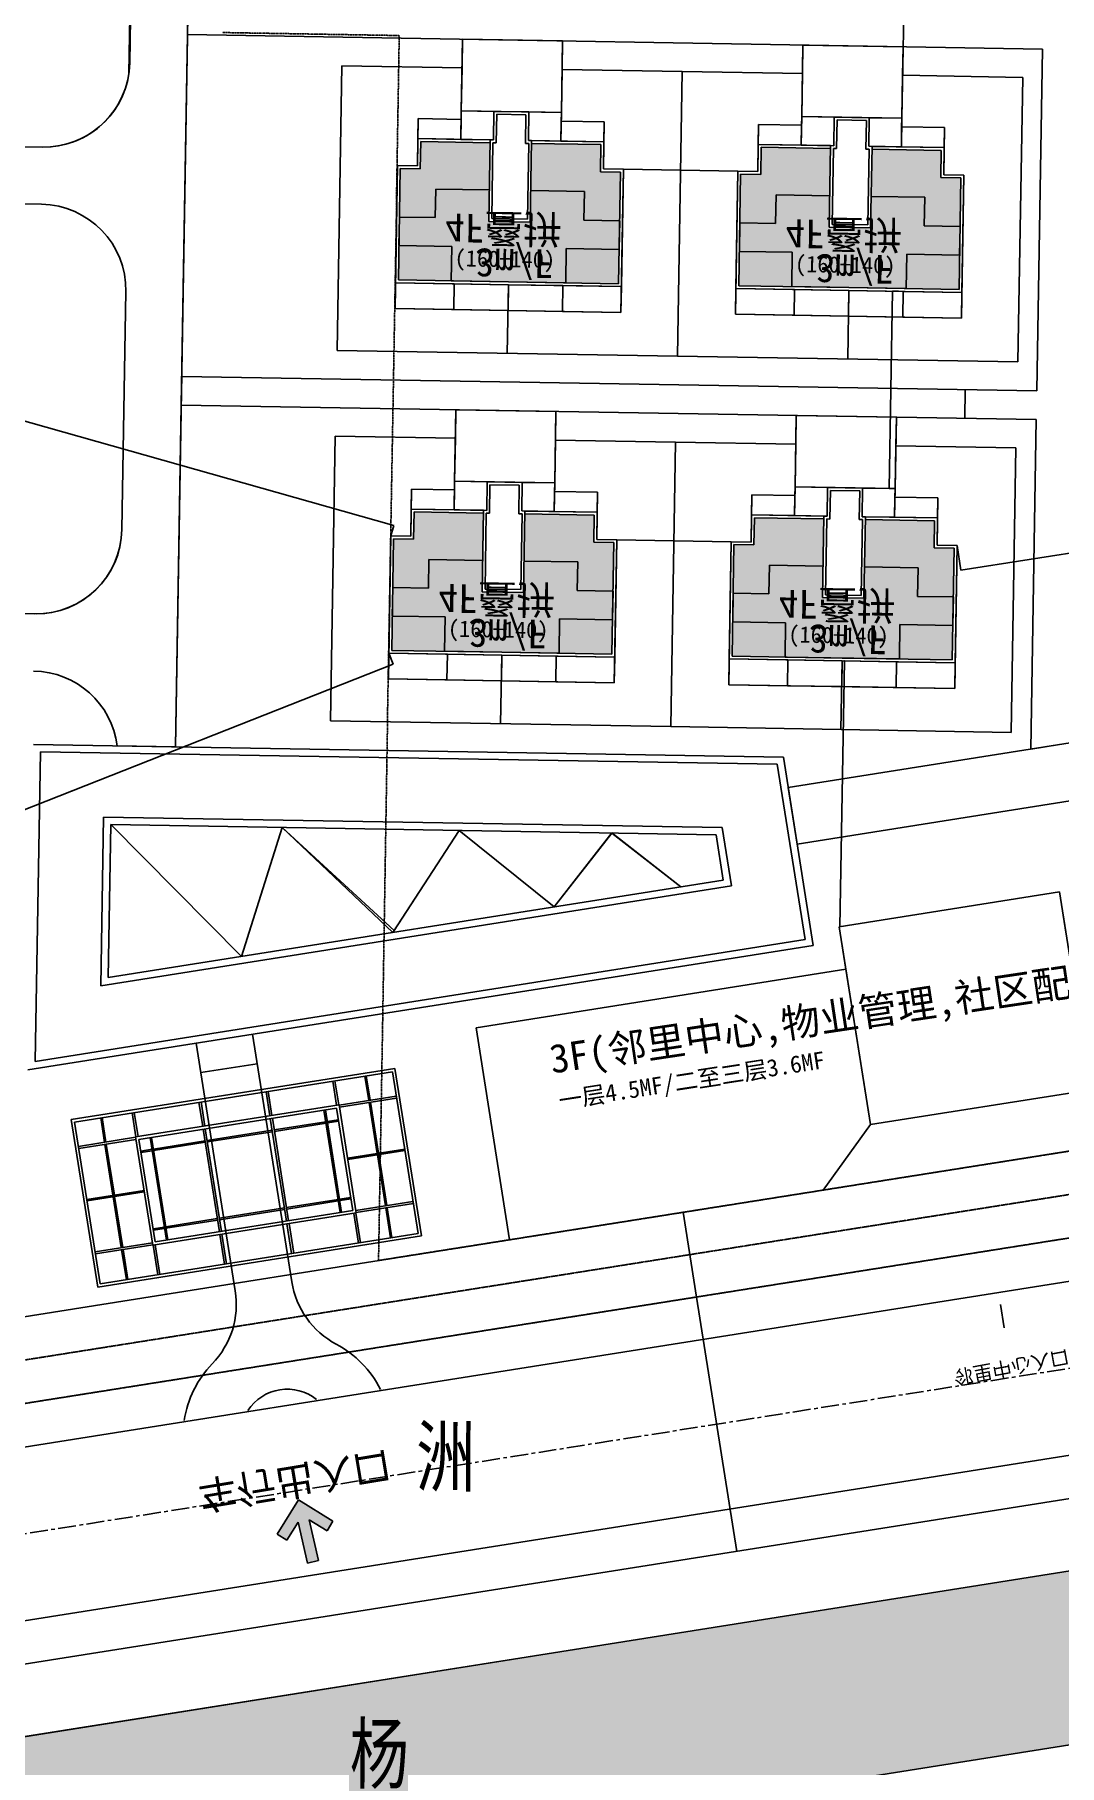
# Model space of a CAD drawing. Header units: millimetres. Extents: x -439850 to 1095597, y 3556331 to 4116172.
# Drawn here: x 638192 to 709835, y 3754899 to 3875891 of the extents above; entities that cross this region are included whole.
import ezdxf

# ---------------------------------------------------------------- set-up
doc = ezdxf.new("R2010")
doc.units = ezdxf.units.MM
doc.header["$LTSCALE"] = 1000
doc.header["$MEASUREMENT"] = 0
doc.linetypes.add('CENTER', pattern=[2, 1.25, -0.25, 0.25, -0.25])
doc.linetypes.add('DASHED', pattern=[0.75, 0.5, -0.25])
for name, color, linetype in [('02E1水域', 131, 'Continuous'), ('02E1水域_H', 131, 'Continuous'), ('0总图道路侧石线铺装轮廓线 台阶 转折线 剖面图面层', 4, 'Continuous'), ('11E1水域', 7, 'Continuous'), ('14中心线', 1, 'CENTER'), ('14缘石线', 7, 'Continuous'), ('14道路红线', 7, 'Continuous'), ('18标注', 7, 'Continuous'), ('19图框', 7, 'Continuous'), ('DC调整', 1, 'Continuous'), ('TG_SUNBUILD', 41, 'Continuous'), ('商业', 2, 'Continuous'), ('地库线', 7, 'Continuous'), ('建筑外轮廓线', 6, 'Continuous'), ('文字', 7, 'Continuous'), ('红线按路', 200, 'Continuous'), ('道路', 7, 'Continuous'), ('铺装', 6, 'Continuous')]:
    doc.layers.add(name, color=color, linetype=linetype)
doc.styles.add('-黑体', font='simhei.ttf')
doc.styles.add('ST', font='', dxfattribs={"width": 0.75})
doc.styles.add('坐标标注', font='times.ttf', dxfattribs={"width": 0.75})
doc.styles.add('样式 1', font='simhei.ttf')
doc.styles.get('ST').set_extended_font_data('NSimSun')

msp = doc.modelspace()

# ---------------------------------------------------------------- hatches: boundary and pattern name
at = {"ltscale": 0.02, "extrusion": (0, 0, -1)}
h = msp.add_hatch(color=40, dxfattribs=at)
h.dxf.hatch_style = 1
h.paths.add_polyline_path([(-679153, 3866278), (-677753, 3866302), (-677785, 3868202), (-672936, 3868284), (-672880, 3864984), (-676630, 3864921), (-676596, 3862921), (-679096, 3862879)])
h.paths.add_polyline_path([(-670037, 3868333), (-665187, 3868415), (-665155, 3866515), (-663755, 3866538), (-663698, 3863139), (-666198, 3863097), (-666231, 3865096), (-669981, 3865033)])
h.paths.add_polyline_path([(-679096, 3862879), (-676596, 3862921), (-676630, 3864921), (-672880, 3864984), (-672843, 3862784), (-669944, 3862833), (-669981, 3865033), (-666231, 3865096), (-666198, 3863097), (-663698, 3863139), (-663664, 3861139), (-667364, 3861077), (-667323, 3858677), (-675322, 3858542), (-675362, 3860942), (-679062, 3860879)])
h.paths.add_polyline_path([(-667364, 3861077), (-663664, 3861139), (-663624, 3858740), (-667323, 3858677)], flags=17)
h.paths.add_polyline_path([(-679062, 3860879), (-675362, 3860942), (-675322, 3858542), (-679021, 3858479)], flags=17)
h.paths.add_polyline_path([(-667188, 3859229), (-675315, 3859092), (-675351, 3861208), (-667224, 3861345)], flags=25)
h = msp.add_hatch(color=40, dxfattribs=at)
h.dxf.hatch_style = 1
h.paths.add_polyline_path([(-702950, 3865876), (-701550, 3865900), (-701582, 3867799), (-696733, 3867881), (-696677, 3864582), (-700426, 3864518), (-700393, 3862519), (-702892, 3862477)])
h.paths.add_polyline_path([(-693833, 3867930), (-688984, 3868012), (-688952, 3866113), (-687552, 3866136), (-687494, 3862737), (-689994, 3862695), (-690028, 3864694), (-693777, 3864631)])
h.paths.add_polyline_path([(-702892, 3862477), (-700393, 3862519), (-700426, 3864518), (-696677, 3864582), (-696640, 3862382), (-693740, 3862431), (-693777, 3864631), (-690028, 3864694), (-689994, 3862695), (-687494, 3862737), (-687461, 3860737), (-691160, 3860675), (-691120, 3858275), (-699118, 3858140), (-699159, 3860539), (-702858, 3860477)])
h.paths.add_polyline_path([(-691160, 3860675), (-687461, 3860737), (-687420, 3858337), (-691120, 3858275)], flags=17)
h.paths.add_polyline_path([(-702858, 3860477), (-699159, 3860539), (-699118, 3858140), (-702818, 3858077)], flags=17)
h.paths.add_polyline_path([(-690985, 3858827), (-699112, 3858689), (-699147, 3860806), (-691020, 3860943)], flags=25)
h = msp.add_hatch(color=40, dxfattribs=at)
h.dxf.hatch_style = 1
h.paths.add_polyline_path([(-678686, 3840382), (-677286, 3840406), (-677318, 3842306), (-672469, 3842388), (-672413, 3839088), (-676163, 3839025), (-676129, 3837025), (-678629, 3836983)])
h.paths.add_polyline_path([(-669570, 3842437), (-664720, 3842519), (-664688, 3840619), (-663288, 3840643), (-663231, 3837243), (-665730, 3837201), (-665764, 3839201), (-669514, 3839137)])
h.paths.add_polyline_path([(-678629, 3836983), (-676129, 3837025), (-676163, 3839025), (-672413, 3839088), (-672376, 3836889), (-669477, 3836938), (-669514, 3839137), (-665764, 3839201), (-665730, 3837201), (-663231, 3837243), (-663197, 3835243), (-666897, 3835181), (-666856, 3832781), (-674855, 3832646), (-674895, 3835046), (-678595, 3834983)])
h.paths.add_polyline_path([(-666897, 3835181), (-663197, 3835243), (-663156, 3832844), (-666856, 3832781)], flags=17)
h.paths.add_polyline_path([(-678595, 3834983), (-674895, 3835046), (-674855, 3832646), (-678554, 3832584)], flags=17)
h.paths.add_polyline_path([(-666721, 3833333), (-674848, 3833196), (-674884, 3835312), (-666757, 3835449)], flags=25)
h = msp.add_hatch(color=40, dxfattribs=at)
h.dxf.hatch_style = 1
h.paths.add_polyline_path([(-702483, 3839980), (-701083, 3840004), (-701115, 3841904), (-696266, 3841986), (-696210, 3838686), (-699959, 3838623), (-699926, 3836623), (-702425, 3836581)])
h.paths.add_polyline_path([(-693366, 3842035), (-688517, 3842117), (-688485, 3840217), (-687085, 3840240), (-687027, 3836841), (-689527, 3836799), (-689561, 3838798), (-693310, 3838735)])
h.paths.add_polyline_path([(-702425, 3836581), (-699926, 3836623), (-699959, 3838623), (-696210, 3838686), (-696173, 3836486), (-693273, 3836535), (-693310, 3838735), (-689561, 3838798), (-689527, 3836799), (-687027, 3836841), (-686994, 3834841), (-690693, 3834779), (-690653, 3832379), (-698651, 3832244), (-698692, 3834644), (-702391, 3834581)])
h.paths.add_polyline_path([(-690693, 3834779), (-686994, 3834841), (-686953, 3832442), (-690653, 3832379)], flags=17)
h.paths.add_polyline_path([(-702391, 3834581), (-698692, 3834644), (-698651, 3832244), (-702351, 3832181)], flags=17)
h.paths.add_polyline_path([(-690518, 3832931), (-698644, 3832794), (-698680, 3834910), (-690553, 3835047)], flags=25)
at = {"layer": '02E1水域_H', "extrusion": (0, 0, -1)}
msp.add_hatch(color=137, dxfattribs=at).paths.add_polyline_path([(-486082, 3729002), (-486041, 3724693), (-489884, 3721378), (-845200, 3777667), (-849112, 3782213), (-849145, 3786515), (-845292, 3789831), (-490002, 3733546)])
at = {"layer": '19图框', "linetype": 'Continuous'}
msp.add_hatch(color=256, dxfattribs=at).paths.add_polyline_path([(655172, 3771057), (655844, 3770640), (656622, 3771895), (657291, 3769045), (658061, 3769225), (657392, 3772076), (658648, 3771297), (659064, 3771969), (656662, 3773459)])

# ---------------------------------------------------------------- linework, layer by layer
at = {"color": 76, "ltscale": 0.02, "extrusion": (0, 0, -1)}
for p, q in [((659676, 3873708), (659340, 3853811)), ((668075, 3873566), (659676, 3873708)), ((668024, 3870567), (668075, 3873566)), ((675023, 3870449), (675074, 3873448)), ((683473, 3873306), (675074, 3873448)), ((683473, 3873306), (683136, 3853409)), ((683136, 3853409), (683473, 3873306)), ((691871, 3873164), (683473, 3873306)), ((691821, 3870165), (691871, 3873164)), ((698820, 3870046), (698870, 3873046)), ((707269, 3872904), (698870, 3873046)), ((706933, 3853007), (707269, 3872904)), ((671319, 3858410), (671238, 3853610)), ((695116, 3858007), (695035, 3853208)), ((659340, 3853811), (683136, 3853409)), ((683136, 3853409), (706933, 3853007)), ((659209, 3847813), (658873, 3827915)), ((667608, 3847671), (659209, 3847813)), ((667557, 3844671), (667608, 3847671)), ((674556, 3844553), (674607, 3847552)), ((683005, 3847410), (674607, 3847552)), ((682669, 3827513), (683005, 3847410)), ((683005, 3847410), (682669, 3827513)), ((691404, 3847268), (683005, 3847410)), ((691354, 3844269), (691404, 3847268)), ((698353, 3844151), (698403, 3847150)), ((706802, 3847008), (698403, 3847150)), ((706466, 3827111), (706802, 3847008)), ((670852, 3832514), (670771, 3827714)), ((694649, 3832111), (694567, 3827312)), ((658873, 3827915), (682669, 3827513)), ((682669, 3827513), (706466, 3827111))]:
    msp.add_line(p, q, dxfattribs=at)
for p, q in [((698829, 3870047), (698828, 3870045)), ((698828, 3870046), (698830, 3870046)), ((679357, 3866475), (679355, 3866475)), ((679357, 3866476), (679356, 3866474)), ((687354, 3866340), (687356, 3866340)), ((687355, 3866339), (687355, 3866341)), ((698172, 3857956), (698170, 3857956)), ((698171, 3857955), (698171, 3857957)), ((703260, 3851069), (703258, 3851069)), ((703259, 3851068), (703259, 3851070)), ((703224, 3849069), (703226, 3849069)), ((703225, 3849070), (703225, 3849068)), ((697937, 3844158), (697939, 3844158)), ((697938, 3844159), (697938, 3844157)), ((663297, 3841574), (663298, 3841576)), ((663297, 3841576), (663299, 3841575)), ((678890, 3840579), (678888, 3840579)), ((678889, 3840580), (678889, 3840578)), ((686887, 3840444), (686889, 3840444)), ((686888, 3840443), (686888, 3840445)), ((702957, 3838446), (702955, 3838446)), ((702956, 3838447), (702956, 3838445)), ((663257, 3831873), (663259, 3831874)), ((663259, 3831873), (663258, 3831875)), ((694804, 3832109), (694802, 3832109)), ((694803, 3832108), (694803, 3832110)), ((694488, 3813520), (694490, 3813520)), ((694489, 3813521), (694489, 3813519)), ((649805, 3803327), (649803, 3803326)), ((649804, 3803327), (649804, 3803325)), ((653755, 3803951), (653754, 3803953)), ((653754, 3803952), (653756, 3803952)), ((683524, 3793566), (683522, 3793565)), ((683523, 3793565), (683523, 3793566)), ((684461, 3787639), (684463, 3787640)), ((684463, 3787640), (684461, 3787639)), ((684462, 3787640), (684462, 3787638)), ((684462, 3787638), (684462, 3787640)), ((687277, 3769861), (687279, 3769861)), ((687278, 3769862), (687278, 3769860))]:
    msp.add_line(p, q)
for points in [[(698828, 3870047, 0.25, 0.25, 0), (698829, 3870046, 0, 0, 0)], [(679357, 3866475, 0.25, 0.25, 0), (679356, 3866474, 0, 0, 0)], [(687355, 3866339, 0.25, 0.25, 0), (687356, 3866340, 0, 0, 0)], [(698171, 3857955, 0.25, 0.25, 0), (698170, 3857956, 0, 0, 0)], [(703259, 3851068, 0.25, 0.25, 0), (703258, 3851069, 0, 0, 0)], [(703224, 3849069, 0.25, 0.25, 0), (703225, 3849069, 0, 0, 0)], [(697937, 3844158, 0.25, 0.25, 0), (697938, 3844157, 0, 0, 0)], [(663297, 3841575, 0.25, 0.25, 0), (663298, 3841576, 0, 0, 0)], [(678890, 3840579, 0.25, 0.25, 0), (678889, 3840579, 0, 0, 0)], [(686888, 3840443, 0.25, 0.25, 0), (686889, 3840444, 0, 0, 0)], [(702956, 3838446, 0.25, 0.25, 0), (702956, 3838445, 0, 0, 0)], [(663258, 3831873, 0.25, 0.25, 0), (663258, 3831874, 0, 0, 0)], [(694804, 3832108, 0.25, 0.25, 0), (694803, 3832109, 0, 0, 0)], [(694489, 3813520, 0.25, 0.25, 0), (694490, 3813519, 0, 0, 0)], [(649804, 3803327, 0.25, 0.25, 0), (649803, 3803326, 0, 0, 0)], [(653754, 3803952, 0.25, 0.25, 0), (653755, 3803953, 0, 0, 0)], [(683523, 3793565, 0.25, 0.25, 0), (683522, 3793566, 0, 0, 0)], [(684461, 3787640, 0.25, 0.25, 0), (684462, 3787639, 0, 0, 0)], [(684462, 3787639, 0.25, 0.25, 0), (684461, 3787640, 0, 0, 0)], [(687278, 3769861, 0.25, 0.25, 0), (687279, 3769861, 0, 0, 0)]]:
    msp.add_lwpolyline(points, format="xyseb")
at = {"layer": '02E1水域', "color": 7, "linetype": 'Continuous', "lineweight": 0, "ltscale": 0.02, "extrusion": (0, 0, -1)}
for p, q in [((845292, 3789831), (490002, 3733546)), ((489884, 3721378), (845200, 3777667))]:
    msp.add_line(p, q, dxfattribs=at)
at = {"layer": '0总图道路侧石线铺装轮廓线 台阶 转折线 剖面图面层', "extrusion": (0, 0, -1)}
for p, q in [((663375, 3803623), (640757, 3800040)), ((663208, 3803394), (640985, 3799874)), ((661552, 3801385), (661282, 3803089)), ((661651, 3801401), (661381, 3803105)), ((665001, 3792076), (663208, 3803394)), ((665230, 3791909), (663375, 3803623)), ((654369, 3801994), (654635, 3800315)), ((654517, 3802017), (654783, 3800338)), ((659301, 3801054), (659035, 3802733)), ((659449, 3801078), (659183, 3802757)), ((659478, 3801057), (663478, 3801691)), ((645276, 3798832), (645010, 3800511)), ((645424, 3798856), (645158, 3800535)), ((649677, 3801251), (649943, 3799572)), ((649825, 3801274), (650091, 3799595)), ((659555, 3793541), (658419, 3800712)), ((659654, 3793557), (658518, 3800728)), ((659502, 3800909), (663502, 3801542)), ((662140, 3797677), (661576, 3801237)), ((662239, 3797692), (661674, 3801253)), ((640757, 3800040), (642612, 3788326)), ((640985, 3799874), (642779, 3788555)), ((643083, 3798460), (642813, 3800163)), ((643181, 3798475), (642911, 3800179)), ((649974, 3799374), (651110, 3792204)), ((650122, 3799398), (651258, 3792227)), ((654796, 3799298), (650252, 3798578)), ((654811, 3799199), (650268, 3798479)), ((654666, 3800117), (655802, 3792947)), ((654814, 3800141), (655950, 3792970)), ((658549, 3799892), (654944, 3799321)), ((658565, 3799793), (654959, 3799222)), ((659438, 3800033), (658648, 3799908)), ((659453, 3799934), (658663, 3799809)), ((645255, 3798804), (641255, 3798170)), ((645279, 3798656), (641279, 3798022)), ((643670, 3794751), (643106, 3798311)), ((643769, 3794766), (643205, 3798327)), ((646400, 3797968), (645610, 3797842)), ((646270, 3798787), (647406, 3791617)), ((646369, 3798803), (647505, 3791632)), ((650104, 3798554), (646499, 3797983)), ((650120, 3798456), (646515, 3797884)), ((646515, 3797884), (650120, 3798456)), ((660066, 3797348), (664066, 3797982)), ((646416, 3797869), (645626, 3797744)), ((660081, 3797249), (664081, 3797883)), ((660081, 3797249), (664081, 3797883)), ((662719, 3794017), (662155, 3797578)), ((662818, 3794033), (662254, 3797594)), ((645843, 3795095), (641843, 3794461)), ((645859, 3794996), (641859, 3794363)), ((645859, 3794996), (641859, 3794363)), ((644250, 3791091), (643686, 3794652)), ((644349, 3791107), (643784, 3794668)), ((655804, 3793889), (659409, 3794460)), ((655820, 3793790), (659425, 3794361)), ((659508, 3794476), (660298, 3794601)), ((659524, 3794377), (660314, 3794502)), ((647360, 3792551), (650965, 3793122)), ((651113, 3793146), (655656, 3793865)), ((651129, 3793047), (655672, 3793767)), ((660500, 3793489), (660828, 3791414)), ((660645, 3793689), (664645, 3794322)), ((660648, 3793512), (660977, 3791438)), ((660669, 3793541), (664669, 3794174)), ((663075, 3791770), (662743, 3793869)), ((663174, 3791786), (662842, 3793885)), ((642612, 3788326), (665230, 3791909)), ((642779, 3788555), (665001, 3792076)), ((646471, 3792410), (647261, 3792535)), ((646486, 3792311), (647277, 3792437)), ((647375, 3792452), (650980, 3793023)), ((651142, 3792006), (651470, 3789932)), ((651290, 3792029), (651618, 3789955)), ((655833, 3792749), (656162, 3790675)), ((655981, 3792773), (656310, 3790699)), ((646423, 3791436), (642423, 3790802)), ((646446, 3791287), (642446, 3790654)), ((644606, 3788844), (644273, 3790943)), ((644705, 3788860), (644372, 3790959)), ((646475, 3791267), (646803, 3789193)), ((646623, 3791290), (646951, 3789216))]:
    msp.add_line(p, q, dxfattribs=at)
at = {"layer": '0总图道路侧石线铺装轮廓线 台阶 转折线 剖面图面层', "color": 2, "extrusion": (0, 0, -1)}
for p, q in [((645252, 3798828), (659474, 3801082)), ((645480, 3798662), (659308, 3800853)), ((659308, 3800853), (660444, 3793682)), ((659474, 3801082), (660673, 3793516)), ((646450, 3791263), (645252, 3798828)), ((646616, 3791492), (645480, 3798662)), ((660673, 3793516), (646450, 3791263)), ((660444, 3793682), (646616, 3791492))]:
    msp.add_line(p, q, dxfattribs=at)
at = {"layer": '11E1水域', "extrusion": (0, 0, -1)}
for p, q in [((845292, 3789831), (490002, 3733546)), ((489884, 3721378), (845200, 3777667))]:
    msp.add_line(p, q, dxfattribs=at)
at = {"layer": '14中心线', "extrusion": (0, 0, -1)}
msp.add_line((864301, 3807017), (478246, 3745859), dxfattribs=at)
at = {"layer": '14缘石线', "extrusion": (0, 0, -1)}
for p, q in [((837756, 3808887), (506671, 3756436)), ((840258, 3797133), (493218, 3742156))]:
    msp.add_line(p, q, dxfattribs=at)
at = {"layer": '14道路红线', "extrusion": (0, 0, -1)}
for p, q in [((836942, 3811795), (506201, 3759399)), ((840324, 3794107), (495059, 3739410))]:
    msp.add_line(p, q, dxfattribs=at)
at = {"layer": '18标注', "color": 3, "ltscale": 0.02}
for p, q in [((698829, 3870047), (699062, 3883844)), ((698820, 3870046), (698829, 3870046)), ((679357, 3866475), (687355, 3866340)), ((697938, 3844158), (698171, 3857955)), ((698585, 3857949), (698170, 3857956)), ((703225, 3849069), (703259, 3851068)), ((636682, 3849094), (663297, 3841576)), ((698352, 3844151), (697937, 3844158)), ((663092, 3840847), (663298, 3841576)), ((678890, 3840579), (686888, 3840444)), ((702957, 3838446), (719092, 3840963)), ((702686, 3840176), (702956, 3838445)), ((636336, 3821256), (663258, 3831873)), ((662953, 3832647), (663258, 3831873)), ((694489, 3813520), (694803, 3832108)), ((694761, 3832110), (694804, 3832109)), ((694446, 3813520), (694490, 3813520)), ((649804, 3803327), (653754, 3803952)), ((684462, 3787640), (683523, 3793565)), ((687278, 3769862), (684462, 3787639))]:
    msp.add_line(p, q, dxfattribs=at)
at = {"layer": '19图框', "color": 6, "ltscale": 0.3}
msp.add_line((508012, 3765761), (812360, 3813976), dxfattribs=at)
at = {"layer": '19图框'}
for p, q in [((655159, 3771054), (656649, 3773457)), ((656649, 3773457), (659052, 3771967)), ((656610, 3771892), (655832, 3770637)), ((657278, 3769042), (656610, 3771892)), ((658635, 3771294), (657380, 3772073)), ((657380, 3772073), (658048, 3769222)), ((659052, 3771967), (658635, 3771294)), ((655832, 3770637), (655159, 3771054)), ((658048, 3769222), (657278, 3769042))]:
    msp.add_line(p, q, dxfattribs=at)
at = {"layer": 'TG_SUNBUILD', "color": 145}
for p, q in [((668024, 3870567), (668014, 3869967)), ((675023, 3870449), (668024, 3870567)), ((665014, 3870018), (664959, 3866718)), ((668014, 3869967), (665014, 3870018)), ((675013, 3869849), (675023, 3870449)), ((678012, 3869798), (675013, 3869849)), ((677957, 3866498), (678012, 3869798)), ((688811, 3869615), (688755, 3866316)), ((691810, 3869565), (688811, 3869615)), ((691821, 3870165), (691810, 3869565)), ((698820, 3870046), (691821, 3870165)), ((698809, 3869446), (698820, 3870046)), ((701809, 3869396), (698809, 3869446)), ((701753, 3866096), (701809, 3869396)), ((663559, 3866742), (663390, 3856743)), ((664959, 3866718), (663559, 3866742)), ((679356, 3866475), (677957, 3866498)), ((679187, 3856476), (679356, 3866475)), ((687355, 3866340), (687186, 3856341)), ((688755, 3866316), (687355, 3866340)), ((703153, 3866073), (701753, 3866096)), ((702984, 3856074), (703153, 3866073)), ((663390, 3856743), (679187, 3856476)), ((687186, 3856341), (702984, 3856074)), ((664547, 3844122), (664492, 3840822)), ((667547, 3844071), (664547, 3844122)), ((667557, 3844671), (667547, 3844071)), ((674556, 3844553), (667557, 3844671)), ((674546, 3843953), (674556, 3844553)), ((677545, 3843902), (674546, 3843953)), ((691354, 3844269), (691343, 3843669)), ((698353, 3844151), (691354, 3844269)), ((698342, 3843551), (698353, 3844151)), ((677490, 3840603), (677545, 3843902)), ((688344, 3843720), (688288, 3840420)), ((691343, 3843669), (688344, 3843720)), ((701342, 3843500), (698342, 3843551)), ((701286, 3840200), (701342, 3843500)), ((663092, 3840846), (662923, 3830847)), ((664492, 3840822), (663092, 3840846)), ((678889, 3840579), (677490, 3840603)), ((678720, 3830580), (678889, 3840579)), ((686888, 3840444), (686719, 3830445)), ((688288, 3840420), (686888, 3840444)), ((702686, 3840177), (701286, 3840200)), ((702517, 3830178), (702686, 3840177)), ((662923, 3830847), (678720, 3830580)), ((686719, 3830445), (702517, 3830178)), ((709835, 3815958), (694446, 3813520)), ((710304, 3812995), (709835, 3815958)), ((694446, 3813520), (694915, 3810557)), ((694915, 3810557), (669052, 3806460)), ((669052, 3806460), (671399, 3791645)), ((696636, 3799693), (712025, 3802131)), ((693312, 3795116), (696636, 3799693)), ((671399, 3791645), (693312, 3795116))]:
    msp.add_line(p, q, dxfattribs=at)
at = {"layer": '商业', "color": 0, "ltscale": 0.02}
for p, q in [((694446, 3813520), (709835, 3815958)), ((709835, 3815958), (712025, 3802131)), ((696636, 3799693), (694446, 3813520)), ((694915, 3810557), (669052, 3806460)), ((696636, 3799693), (694915, 3810557)), ((669052, 3806460), (671399, 3791645)), ((669052, 3806460), (671399, 3791645)), ((712025, 3802131), (696636, 3799693)), ((693312, 3795116), (696636, 3799693)), ((671399, 3791645), (693312, 3795116))]:
    msp.add_line(p, q, dxfattribs=at)
at = {"layer": '地库线', "color": 5, "linetype": 'DASHED', "ltscale": 0.005}
for p, q in [((651328, 3876036), (663683, 3875827)), ((663683, 3875827), (663489, 3864343)), ((663504, 3864342), (662861, 3828120)), ((663489, 3864343), (663504, 3864342)), ((662869, 3828120), (662520, 3806571)), ((662861, 3828120), (662869, 3828120)), ((671398, 3791640), (787667, 3810064)), ((662520, 3806571), (662236, 3790193)), ((662236, 3790193), (671398, 3791640))]:
    msp.add_line(p, q, dxfattribs=at)
at = {"layer": '建筑外轮廓线', "color": 8, "extrusion": (0, 0, -1)}
for p, q in [((667990, 3868567), (668024, 3870567)), ((668024, 3870567), (670299, 3870528)), ((664991, 3868618), (665014, 3870018)), ((665014, 3870018), (668014, 3869967)), ((668014, 3869967), (667990, 3868567)), ((670299, 3870528), (670265, 3868529)), ((670495, 3870325), (670461, 3868325)), ((672545, 3870290), (670495, 3870325)), ((672511, 3868291), (672545, 3870290)), ((672748, 3870487), (672715, 3868487)), ((675023, 3870449), (672748, 3870487)), ((674989, 3868449), (675023, 3870449)), ((675013, 3869849), (674989, 3868449)), ((678012, 3869798), (675013, 3869849)), ((677989, 3868398), (678012, 3869798)), ((688787, 3868216), (688811, 3869615)), ((688811, 3869615), (691810, 3869565)), ((691787, 3868165), (691821, 3870165)), ((691810, 3869565), (691787, 3868165)), ((691821, 3870165), (694095, 3870126)), ((694095, 3870126), (694062, 3868127)), ((694292, 3869923), (694258, 3867923)), ((696342, 3869888), (694292, 3869923)), ((696308, 3867889), (696342, 3869888)), ((696545, 3870085), (696511, 3868085)), ((698820, 3870046), (696545, 3870085)), ((698786, 3868047), (698820, 3870046)), ((698809, 3869446), (698786, 3868047)), ((701809, 3869396), (698809, 3869446)), ((701785, 3867996), (701809, 3869396)), ((667990, 3868567), (664991, 3868618)), ((665155, 3866515), (665187, 3868415)), ((665187, 3868415), (670037, 3868333)), ((670265, 3868529), (667990, 3868567)), ((670237, 3868329), (670147, 3863030)), ((670461, 3868325), (670237, 3868329)), ((672736, 3868287), (672511, 3868291)), ((672647, 3862988), (672736, 3868287)), ((672715, 3868487), (674989, 3868449)), ((672936, 3868284), (677785, 3868202)), ((674989, 3868449), (677989, 3868398)), ((677785, 3868202), (677753, 3866302)), ((691787, 3868165), (688787, 3868216)), ((694062, 3868127), (691787, 3868165)), ((688952, 3866113), (688984, 3868012)), ((688984, 3868012), (693833, 3867930)), ((694033, 3867927), (693944, 3862628)), ((694258, 3867923), (694033, 3867927)), ((696533, 3867885), (696308, 3867889)), ((696443, 3862586), (696533, 3867885)), ((696511, 3868085), (698786, 3868047)), ((696733, 3867881), (701582, 3867799)), ((698786, 3868047), (701785, 3867996)), ((701582, 3867799), (701550, 3865900)), ((663624, 3858740), (663755, 3866538)), ((663755, 3866538), (665155, 3866515)), ((677753, 3866302), (679153, 3866278)), ((679153, 3866278), (679021, 3858479)), ((687420, 3858337), (687552, 3866136)), ((687552, 3866136), (688952, 3866113)), ((701550, 3865900), (702950, 3865876)), ((702950, 3865876), (702818, 3858077)), ((666231, 3865096), (666198, 3863097)), ((669981, 3865033), (666231, 3865096)), ((676630, 3864921), (672880, 3864984)), ((676596, 3862921), (676630, 3864921)), ((690028, 3864694), (689994, 3862695)), ((693777, 3864631), (690028, 3864694)), ((700426, 3864518), (696677, 3864582)), ((700393, 3862519), (700426, 3864518)), ((663698, 3863139), (663664, 3861139)), ((666198, 3863097), (663698, 3863139)), ((670147, 3863030), (672647, 3862988)), ((679096, 3862879), (676596, 3862921)), ((679062, 3860879), (679096, 3862879)), ((687494, 3862737), (687461, 3860737)), ((689994, 3862695), (687494, 3862737)), ((693944, 3862628), (696443, 3862586)), ((702892, 3862477), (700393, 3862519)), ((702858, 3860477), (702892, 3862477)), ((663664, 3861139), (667364, 3861077)), ((667364, 3861077), (667323, 3858677)), ((675322, 3858542), (675362, 3860942)), ((675362, 3860942), (679062, 3860879)), ((687461, 3860737), (691160, 3860675)), ((691160, 3860675), (691120, 3858275)), ((699118, 3858140), (699159, 3860539)), ((699159, 3860539), (702858, 3860477)), ((663390, 3856743), (663420, 3858543)), ((663420, 3858543), (667520, 3858474)), ((671322, 3858609), (663624, 3858740)), ((667323, 3858677), (675322, 3858542)), ((667489, 3856674), (667520, 3858474)), ((667520, 3858474), (667489, 3856674)), ((667520, 3858474), (671319, 3858410)), ((679021, 3858479), (671322, 3858609)), ((671319, 3858410), (671289, 3856610)), ((671319, 3858410), (671289, 3856610)), ((675118, 3858345), (671319, 3858410)), ((675088, 3856546), (675118, 3858345)), ((675118, 3858345), (675088, 3856546)), ((679218, 3858276), (675118, 3858345)), ((679187, 3856476), (679218, 3858276)), ((687186, 3856341), (687217, 3858141)), ((687217, 3858141), (691316, 3858072)), ((695119, 3858207), (687420, 3858337)), ((691120, 3858275), (699118, 3858140)), ((691286, 3856272), (691316, 3858072)), ((691316, 3858072), (691286, 3856272)), ((691316, 3858072), (695116, 3858007)), ((695116, 3858007), (695085, 3856208)), ((695116, 3858007), (695085, 3856208)), ((698915, 3857943), (695116, 3858007)), ((702818, 3858077), (695119, 3858207)), ((698885, 3856143), (698915, 3857943)), ((698915, 3857943), (698885, 3856143)), ((703015, 3857874), (698915, 3857943)), ((702984, 3856074), (703015, 3857874)), ((667489, 3856674), (663390, 3856743)), ((671289, 3856610), (667489, 3856674)), ((671289, 3856610), (675088, 3856546)), ((675088, 3856546), (679187, 3856476)), ((691286, 3856272), (687186, 3856341)), ((695085, 3856208), (691286, 3856272)), ((695085, 3856208), (698885, 3856143)), ((698885, 3856143), (702984, 3856074)), ((664524, 3842722), (664547, 3844122)), ((664547, 3844122), (667547, 3844071)), ((667523, 3842671), (667557, 3844671)), ((667547, 3844071), (667523, 3842671)), ((667557, 3844671), (669832, 3844633)), ((669832, 3844633), (669798, 3842633)), ((670028, 3844429), (669994, 3842430)), ((672078, 3844395), (670028, 3844429)), ((672044, 3842395), (672078, 3844395)), ((672281, 3844591), (672248, 3842592)), ((674556, 3844553), (672281, 3844591)), ((674522, 3842553), (674556, 3844553)), ((674546, 3843953), (674522, 3842553)), ((677545, 3843902), (674546, 3843953)), ((691320, 3842269), (691354, 3844269)), ((691354, 3844269), (693628, 3844230)), ((693628, 3844230), (693594, 3842231)), ((693825, 3844027), (693791, 3842027)), ((695875, 3843992), (693825, 3844027)), ((695841, 3841993), (695875, 3843992)), ((696078, 3844189), (696044, 3842189)), ((698353, 3844151), (696078, 3844189)), ((698319, 3842151), (698353, 3844151)), ((667523, 3842671), (664524, 3842722)), ((677522, 3842502), (677545, 3843902)), ((688320, 3842320), (688344, 3843720)), ((688344, 3843720), (691343, 3843669)), ((691343, 3843669), (691320, 3842269)), ((698342, 3843551), (698319, 3842151)), ((701342, 3843500), (698342, 3843551)), ((701318, 3842100), (701342, 3843500)), ((664688, 3840619), (664720, 3842519)), ((664720, 3842519), (669570, 3842437)), ((669798, 3842633), (667523, 3842671)), ((669769, 3842433), (669680, 3837134)), ((669994, 3842430), (669769, 3842433)), ((672269, 3842391), (672044, 3842395)), ((672180, 3837092), (672269, 3842391)), ((672248, 3842592), (674522, 3842553)), ((672469, 3842388), (677318, 3842306)), ((674522, 3842553), (677522, 3842502)), ((677318, 3842306), (677286, 3840406)), ((691320, 3842269), (688320, 3842320)), ((688485, 3840217), (688517, 3842117)), ((688517, 3842117), (693366, 3842035)), ((693594, 3842231), (691320, 3842269)), ((693566, 3842031), (693477, 3836732)), ((693791, 3842027), (693566, 3842031)), ((696066, 3841989), (695841, 3841993)), ((695976, 3836690), (696066, 3841989)), ((696044, 3842189), (698319, 3842151)), ((696266, 3841986), (701115, 3841904)), ((698319, 3842151), (701318, 3842100)), ((701115, 3841904), (701083, 3840004)), ((663156, 3832844), (663288, 3840643)), ((663288, 3840643), (664688, 3840619)), ((677286, 3840406), (678686, 3840382)), ((678686, 3840382), (678554, 3832584)), ((665764, 3839201), (665730, 3837201)), ((669514, 3839137), (665764, 3839201)), ((686953, 3832442), (687085, 3840240)), ((687085, 3840240), (688485, 3840217)), ((701083, 3840004), (702483, 3839980)), ((702483, 3839980), (702351, 3832181)), ((676163, 3839025), (672413, 3839088)), ((676129, 3837025), (676163, 3839025)), ((689561, 3838798), (689527, 3836799)), ((693310, 3838735), (689561, 3838798)), ((699959, 3838623), (696210, 3838686)), ((699926, 3836623), (699959, 3838623)), ((663231, 3837243), (663197, 3835243)), ((665730, 3837201), (663231, 3837243)), ((669680, 3837134), (672180, 3837092)), ((678629, 3836983), (676129, 3837025)), ((678595, 3834983), (678629, 3836983)), ((687027, 3836841), (686994, 3834841)), ((689527, 3836799), (687027, 3836841)), ((693477, 3836732), (695976, 3836690)), ((702425, 3836581), (699926, 3836623)), ((702391, 3834581), (702425, 3836581)), ((663197, 3835243), (666897, 3835181)), ((666897, 3835181), (666856, 3832781)), ((674855, 3832646), (674895, 3835046)), ((674895, 3835046), (678595, 3834983)), ((686994, 3834841), (690693, 3834779)), ((690693, 3834779), (690653, 3832379)), ((698651, 3832244), (698692, 3834644)), ((698692, 3834644), (702391, 3834581)), ((662923, 3830847), (662953, 3832647)), ((662953, 3832647), (667053, 3832578)), ((670855, 3832714), (663156, 3832844)), ((666856, 3832781), (674855, 3832646)), ((667022, 3830778), (667053, 3832578)), ((667053, 3832578), (667022, 3830778)), ((667053, 3832578), (670852, 3832514)), ((670852, 3832514), (670822, 3830714)), ((670852, 3832514), (670822, 3830714)), ((674651, 3832449), (670852, 3832514)), ((678554, 3832584), (670855, 3832714)), ((674621, 3830650), (674651, 3832449)), ((674651, 3832449), (674621, 3830650)), ((678751, 3832380), (674651, 3832449)), ((678720, 3830580), (678751, 3832380)), ((686719, 3830445), (686750, 3832245)), ((686750, 3832245), (690849, 3832176)), ((694652, 3832311), (686953, 3832442)), ((690653, 3832379), (698651, 3832244)), ((690819, 3830376), (690849, 3832176)), ((690849, 3832176), (690819, 3830376)), ((690849, 3832176), (694649, 3832111)), ((694649, 3832111), (694618, 3830312)), ((694649, 3832111), (694618, 3830312)), ((698448, 3832047), (694649, 3832111)), ((702351, 3832181), (694652, 3832311)), ((698418, 3830248), (698448, 3832047)), ((698448, 3832047), (698418, 3830248)), ((702547, 3831978), (698448, 3832047)), ((702517, 3830178), (702547, 3831978)), ((667022, 3830778), (662923, 3830847)), ((670822, 3830714), (667022, 3830778)), ((670822, 3830714), (674621, 3830650)), ((674621, 3830650), (678720, 3830580)), ((690819, 3830376), (686719, 3830445)), ((694618, 3830312), (690819, 3830376)), ((694618, 3830312), (698418, 3830248)), ((698418, 3830248), (702517, 3830178))]:
    msp.add_line(p, q, dxfattribs=at)
at = {"layer": '建筑外轮廓线', "color": 6, "extrusion": (0, 0, -1)}
for p, q in [((670299, 3870528), (670265, 3868529)), ((672748, 3870487), (670299, 3870528)), ((672715, 3868487), (672748, 3870487)), ((694095, 3870126), (694062, 3868127)), ((696545, 3870085), (694095, 3870126)), ((696511, 3868085), (696545, 3870085)), ((664959, 3866718), (664991, 3868618)), ((664991, 3868618), (670040, 3868533)), ((670040, 3868533), (669944, 3862833)), ((670265, 3868529), (670040, 3868533)), ((672940, 3868484), (672715, 3868487)), ((672843, 3862784), (672940, 3868484)), ((672940, 3868484), (677989, 3868398)), ((677989, 3868398), (677957, 3866498)), ((688755, 3866316), (688787, 3868216)), ((688787, 3868216), (693837, 3868130)), ((693837, 3868130), (693740, 3862431)), ((694062, 3868127), (693837, 3868130)), ((696736, 3868081), (696511, 3868085)), ((696640, 3862382), (696736, 3868081)), ((696736, 3868081), (701785, 3867996)), ((701785, 3867996), (701753, 3866096)), ((663420, 3858543), (663559, 3866742)), ((663559, 3866742), (664959, 3866718)), ((677957, 3866498), (679356, 3866475)), ((679356, 3866475), (679218, 3858276)), ((687217, 3858141), (687355, 3866340)), ((687355, 3866340), (688755, 3866316)), ((701753, 3866096), (703153, 3866073)), ((703153, 3866073), (703015, 3857874)), ((669944, 3862833), (672843, 3862784)), ((693740, 3862431), (696640, 3862382)), ((671319, 3858410), (663420, 3858543)), ((679218, 3858276), (671319, 3858410)), ((695116, 3858007), (687217, 3858141)), ((703015, 3857874), (695116, 3858007)), ((669832, 3844633), (669798, 3842633)), ((672281, 3844591), (669832, 3844633)), ((672248, 3842592), (672281, 3844591)), ((693628, 3844230), (693594, 3842231)), ((696078, 3844189), (693628, 3844230)), ((696044, 3842189), (696078, 3844189)), ((664492, 3840822), (664524, 3842722)), ((664524, 3842722), (669573, 3842637)), ((669573, 3842637), (669477, 3836938)), ((669798, 3842633), (669573, 3842637)), ((672472, 3842588), (672248, 3842592)), ((672376, 3836889), (672472, 3842588)), ((672472, 3842588), (677522, 3842502)), ((677522, 3842502), (677490, 3840603)), ((688288, 3840420), (688320, 3842320)), ((688320, 3842320), (693369, 3842235)), ((693369, 3842235), (693273, 3836535)), ((693594, 3842231), (693369, 3842235)), ((696269, 3842186), (696044, 3842189)), ((696173, 3836486), (696269, 3842186)), ((696269, 3842186), (701318, 3842100)), ((701318, 3842100), (701286, 3840200)), ((662953, 3832647), (663092, 3840846)), ((663092, 3840846), (664492, 3840822)), ((677490, 3840603), (678889, 3840579)), ((678889, 3840579), (678751, 3832380)), ((686750, 3832245), (686888, 3840444)), ((686888, 3840444), (688288, 3840420)), ((701286, 3840200), (702686, 3840177)), ((702686, 3840177), (702547, 3831978)), ((669477, 3836938), (672376, 3836889)), ((693273, 3836535), (696173, 3836486)), ((670852, 3832514), (662953, 3832647)), ((678751, 3832380), (670852, 3832514)), ((694649, 3832111), (686750, 3832245)), ((702547, 3831978), (694649, 3832111))]:
    msp.add_line(p, q, dxfattribs=at)
at = {"layer": '文字', "ltscale": 0.02, "extrusion": (0, 0, -1)}
msp.add_line((705717, 3787127), (705967, 3785494), dxfattribs=at)
at = {"layer": '红线按路', "color": 62, "linetype": 'DASHED', "ltscale": 0.005, "extrusion": (0, 0, -1)}
msp.add_line((824651, 3812886), (507107, 3762580), dxfattribs=at)
at = {"layer": '红线按路', "color": 1, "linetype": 'DASHED', "ltscale": 0.005, "extrusion": (0, 0, -1)}
msp.add_line((506201, 3759399), (836942, 3811795), dxfattribs=at)
at = {"layer": '道路', "color": 145, "ltscale": 0.02, "extrusion": (0, 0, -1)}
for p, q in [((644844, 3873927), (645296, 3900655)), ((648440, 3849995), (648878, 3875891)), ((648878, 3875891), (708658, 3874881)), ((708658, 3874881), (708254, 3850984)), ((636212, 3868072), (638744, 3868030)), ((638676, 3864030), (603930, 3864618)), ((644292, 3841293), (644574, 3857930)), ((708254, 3850984), (648474, 3851995)), ((648036, 3826098), (648440, 3849995)), ((708220, 3848985), (648440, 3849995)), ((708220, 3848985), (707831, 3825943)), ((810873, 3842267), (690878, 3823257)), ((810553, 3838166), (691504, 3819306)), ((649478, 3805384), (652220, 3788076)), ((653429, 3806010), (656170, 3788702)), ((644424, 3798610), (644423, 3798615))]:
    msp.add_line(p, q, dxfattribs=at)
at = {"layer": '道路', "color": 145, "ltscale": 0.02}
for p, q in [((668075, 3873566), (668109, 3875566)), ((675074, 3873448), (675108, 3875448)), ((691871, 3873164), (691905, 3875164)), ((698870, 3873046), (698904, 3875046)), ((667608, 3847671), (667641, 3849670)), ((674607, 3847552), (674640, 3849552)), ((691404, 3847268), (691438, 3849268)), ((698403, 3847150), (698437, 3849150)), ((638103, 3826266), (690542, 3825380)), ((638228, 3804108), (638594, 3825758)), ((638594, 3825758), (690114, 3824887)), ((690114, 3824887), (692055, 3812635)), ((690542, 3825380), (692627, 3812220)), ((643328, 3809978), (643509, 3820674)), ((643509, 3820674), (652645, 3811454)), ((643509, 3820674), (685832, 3819959)), ((652645, 3811454), (655495, 3820472)), ((655495, 3820472), (663236, 3813132)), ((663236, 3813132), (667863, 3820262)), ((667863, 3820262), (674525, 3814921)), ((674525, 3814921), (678545, 3820082)), ((678545, 3820082), (683361, 3816320)), ((685832, 3819959), (686334, 3816791)), ((686334, 3816791), (643328, 3809978)), ((692055, 3812635), (638228, 3804108)), ((692627, 3812220), (637718, 3803521))]:
    msp.add_line(p, q, dxfattribs=at)
for centre, start, end in [((638845, 3874029), 269.03167, 359.03166), ((638575, 3858031), 359.03166, 89.03166), ((638293, 3841394), 269.03166, 359.03166), ((638023, 3825397), 7.37794, 89.03166)]:
    msp.add_arc(centre, 6000, start, end, dxfattribs=at)
at = {"layer": '道路', "color": 145, "ltscale": 0.02, "extrusion": (0, 0, -1)}
for centre, radius, start, end in [((-662097, 3789641), 6000, 298.00377, 350.99804), ((-646294, 3787138), 6000, 170.99804, 223.99231), ((-655856, 3777906), 7291, 118.00377, 153.28324), ((-655856, 3777906), 7291, 8.71284, 43.99231), ((-655856, 3777906), 3291, 33.38002, 128.61606)]:
    msp.add_arc(centre, radius, start, end, dxfattribs=at)
at = {"layer": '铺装', "ltscale": 0.02}
for p, q in [((645297, 3900757), (644783, 3873169)), ((648036, 3826098), (649295, 3900588)), ((648878, 3875891), (648912, 3877891)), ((708658, 3874881), (648878, 3875891)), ((668109, 3875566), (668024, 3870567)), ((675108, 3875448), (668109, 3875566)), ((675023, 3870449), (675108, 3875448)), ((691905, 3875164), (691821, 3870165)), ((698913, 3875046), (691905, 3875164)), ((698829, 3870046), (698913, 3875046)), ((708254, 3850984), (708658, 3874881)), ((668024, 3870567), (675023, 3870449)), ((691821, 3870165), (698829, 3870046)), ((638744, 3868030), (636212, 3868072)), ((636145, 3864073), (638676, 3864030)), ((644574, 3857930), (644292, 3841293)), ((648440, 3849995), (648474, 3851995)), ((648474, 3851995), (708254, 3850984)), ((708220, 3848985), (648440, 3849995)), ((667557, 3844671), (667641, 3849670)), ((667641, 3849670), (674640, 3849552)), ((674640, 3849552), (674556, 3844553)), ((691438, 3849268), (691354, 3844269)), ((698437, 3849150), (691438, 3849268)), ((698353, 3844151), (698437, 3849150)), ((707831, 3825943), (708220, 3848985)), ((674556, 3844553), (667557, 3844671)), ((691354, 3844269), (698353, 3844151)), ((810873, 3842267), (690878, 3823257)), ((691504, 3819306), (810553, 3838166)), ((638293, 3835394), (587664, 3836249)), ((638103, 3826266), (690542, 3825380)), ((643973, 3826167), (648036, 3826098)), ((709836, 3826260), (707831, 3825943)), ((638228, 3804108), (638594, 3825758)), ((638594, 3825758), (690114, 3824887)), ((690114, 3824887), (692055, 3812635)), ((690542, 3825380), (692627, 3812220)), ((690878, 3823257), (691504, 3819306)), ((642818, 3809391), (643017, 3821182)), ((643017, 3821182), (686261, 3820452)), ((643328, 3809978), (643509, 3820674)), ((643509, 3820674), (652645, 3811454)), ((643509, 3820674), (685832, 3819959)), ((652645, 3811454), (655495, 3820472)), ((655495, 3820472), (663325, 3813269)), ((663325, 3813269), (667863, 3820262)), ((667863, 3820262), (674525, 3814921)), ((674525, 3814921), (678552, 3820077)), ((678552, 3820077), (683361, 3816320)), ((685832, 3819959), (686334, 3816791)), ((686261, 3820452), (686906, 3816376)), ((686906, 3816376), (642818, 3809391)), ((686334, 3816791), (643328, 3809978)), ((692055, 3812635), (638228, 3804108)), ((692627, 3812220), (637718, 3803521))]:
    msp.add_line(p, q, dxfattribs=at)
for centre, start, end in [((638845, 3874029), 269.03167, 351.76455), ((638575, 3858031), 359.03166, 89.03166), ((638293, 3841394), 270, 359.03166), ((638023, 3825397), 7.37794, 89.03166)]:
    msp.add_arc(centre, 6000, start, end, dxfattribs=at)

# ---------------------------------------------------------------- texts
at = {"layer": '18标注', "color": 3, "style": '坐标标注', "width": 0.75}
for s, rotation, p in [('8000.00', 359.03167, (683354, 3866408)), ('13800.00', 89.03166, (698053, 3851055)), ('2000.00', 89.03166, (703241, 3850067)), ('27657.54', 344.22461, (649988, 3845337)), ('8000.00', 359.03167, (682887, 3840512)), ('28940.36', 21.52296, (649795, 3826565)), ('18591.88', 89.03166, (694645, 3822812)), ('4000.00', 9.00196, (651777, 3803640)), ('6000.00', 279.00196, (685767, 3790913)), ('18000.00', 279.00196, (685871, 3778753))]:
    msp.add_text(s, height=1, rotation=rotation, dxfattribs=at).set_placement(p)
at = {"layer": '19图框', "style": 'ST', "width": 0.75}
for s, p in [('洲', (664859, 3774484)), ('杨', (660212, 3753708))]:
    msp.add_text(s, height=4045, rotation=359.70014, dxfattribs=at).set_placement(p)
at = {"layer": 'DC调整', "color": 3, "extrusion": (0, 0, -1), "style": '样式 1', "text_generation_flag": 4}
for p in [(-667549, 3859698), (-691345, 3859296), (-667082, 3833802), (-690878, 3833400)]:
    msp.add_text('(160+140)', height=1146.9, rotation=180.96833, dxfattribs=at).set_placement(p)
at = {"layer": '文字', "ltscale": 0.02, "style": '-黑体', "text_generation_flag": 4}
for s, height, rotation, p in [('4F叠拼', 2000, 359.22341, (666911, 3863385)), ('4F叠拼', 2000, 359.22341, (690707, 3862983)), ('3m/F', 2000, 359.22341, (669012, 3860944)), ('3m/F', 2000, 359.22341, (692809, 3860542)), ('4F叠拼', 2000, 359.22341, (666444, 3837489)), ('4F叠拼', 2000, 359.22341, (690240, 3837087)), ('3m/F', 2000, 359.22341, (668545, 3835048)), ('3m/F', 2000, 359.22341, (692342, 3834646)), ('邻里中心入口', 1000, 10.48316, (702370, 3782471)), ('车行出入口', 2000, 9.3762, (649482, 3774652))]:
    msp.add_text(s, height=height, rotation=rotation, dxfattribs=at).set_placement(p)
at = {"layer": '文字', "ltscale": 0.02, "style": '-黑体'}
for s, height, rotation, p in [('3F(邻里中心,物业管理,社区配套)', 2000, 8.51928, (674361, 3803261)), ('一层4.5MF/二至三层3.6MF', 1200, 8.78989, (674932, 3800768))]:
    msp.add_text(s, height=height, rotation=rotation, dxfattribs=at).set_placement(p)

doc.saveas('drawing.dxf')
